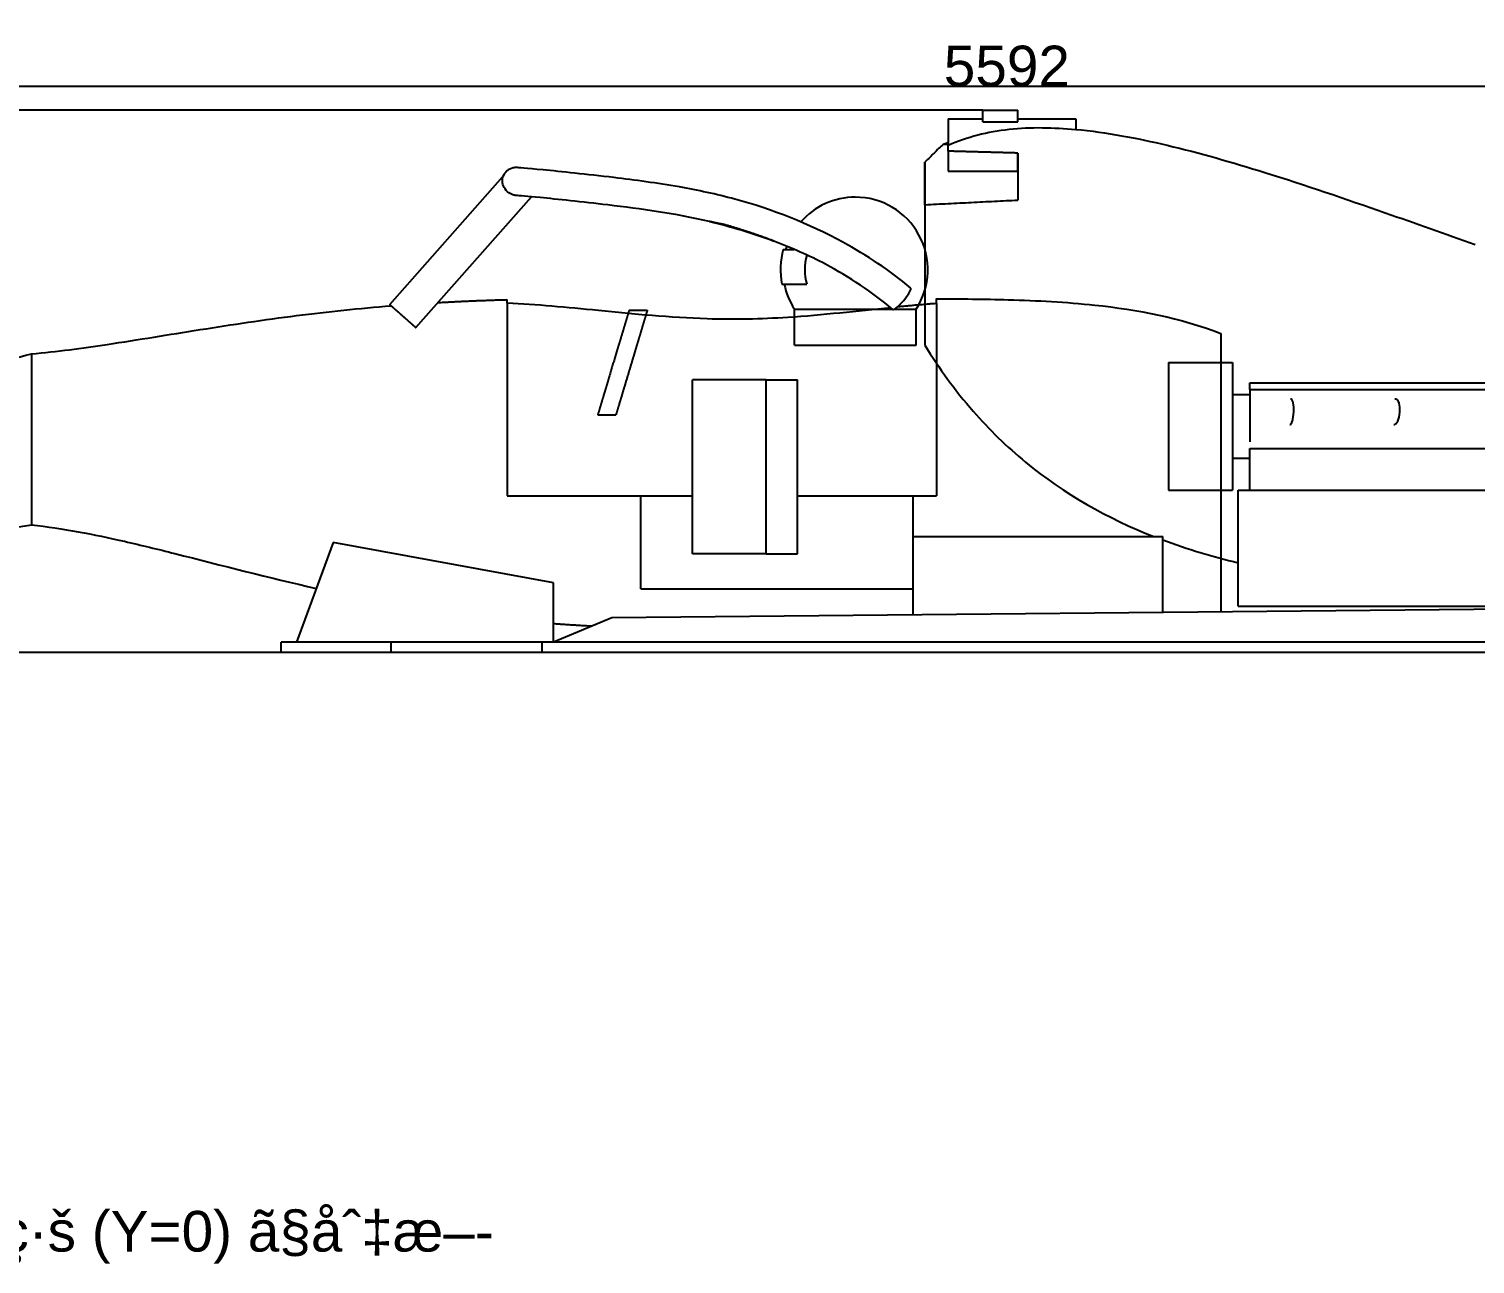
# Model space of a CAD drawing. Header units: millimetres. Extents: x 42 to 335, y 44 to 250.
# Drawn here: x 105 to 229.6, y 43.9 to 150.4 of the extents above; entities that cross this region are included whole.
import ezdxf
from ezdxf.enums import TextEntityAlignment as Align

# ---------------------------------------------------------------- set-up
doc = ezdxf.new("R2010")
doc.units = ezdxf.units.MM
doc.layers.get('0').update_dxf_attribs({"linetype": 'CONTINUOUS'})
for name, color, linetype in [('DimExtent011', 7, 'CONTINUOUS'), ('DimExtent012', 7, 'CONTINUOUS'), ('S02_CL_Section_Legend', 7, 'CONTINUOUS'), ('S02_CL_Section_SecA', 7, 'CONTINUOUS')]:
    doc.layers.add(name, color=color, linetype=linetype)
doc.styles.get("Standard").update_dxf_attribs({"font": 'arial.ttf'})
doc.dimstyles.get("Standard").update_dxf_attribs({"dimscale": 0, "dimtxt": 2.5, "dimasz": 2.5, "dimexe": 1.25, "dimexo": 0.625, "dimtad": 1, "dimtxsty": 'STANDARD', "dimcen": 2.5, "dimazin": 3, "dimtfac": 1, "dimtmove": 0, "dimatfit": 3})

# ---------------------------------------------------------------- blocks, each defined once
blk = doc.blocks.new('*DimExtent011')
at = {"color": 0}
for points in [[(45.2008, 145.85), (45.2008, 145.016), (50.2008, 145.433)], [(334.799, 145.85), (334.799, 145.016), (329.799, 145.433)]]:
    blk.add_solid(points, dxfattribs=at)
at = {"layer": 'DimExtent011'}
for p, q in [((50.2008, 98.8477), (50.2008, 145.433)), ((50.2008, 145.433), (329.799, 145.433)), ((329.799, 141.779), (329.799, 145.433))]:
    blk.add_line(p, q, dxfattribs=at)
blk.add_text('5592', height=3.5, dxfattribs=at).set_placement((189.265, 145.433), align=Align.CENTER)
blk = doc.blocks.new('*DimExtent012')
at = {"color": 0}
for points in [[(45.8651, 148.375), (46.6985, 148.375), (46.2818, 143.375)], [(45.8651, 91.625), (46.6985, 91.625), (46.2818, 96.625)]]:
    blk.add_solid(points, dxfattribs=at)
at = {"layer": 'DimExtent012'}
for p, q in [((187.203, 143.375), (46.2818, 143.375)), ((46.2818, 143.375), (46.2818, 96.625)), ((126.703, 96.625), (46.2818, 96.625))]:
    blk.add_line(p, q, dxfattribs=at)
blk.add_text('935', height=3.5, dxfattribs=at).set_placement((46.2818, 123.956), align=Align.CENTER)

msp = doc.modelspace()

# ---------------------------------------------------------------- linework, layer by layer
at = {"layer": 'S02_CL_Section_SecA'}
for p, q in [((187.203, 142.375), (187.203, 143.375)), ((187.203, 143.375), (190.203, 143.375)), ((190.203, 142.375), (190.203, 143.375)), ((187.203, 142.375), (190.203, 142.375)), ((136.079, 126.618), (145.834, 137.658)), ((136.079, 126.618), (145.834, 137.658)), ((138.327, 124.632), (148.289, 135.905)), ((138.327, 124.632), (148.289, 135.905)), ((170.953, 123.125), (170.953, 126.234)), ((170.953, 123.125), (170.953, 126.234)), ((181.453, 123.125), (181.453, 126.234)), ((181.453, 123.125), (181.453, 126.234)), ((203.203, 121.625), (208.703, 121.625)), ((168.514, 120.125), (162.174, 120.125)), ((162.174, 105.125), (162.174, 120.125)), ((168.514, 105.125), (168.514, 120.125)), ((168.514, 120.125), (171.232, 120.125)), ((171.232, 105.125), (171.232, 120.125)), ((210.203, 119.3), (210.203, 119.878)), ((210.203, 119.878), (236.203, 119.878)), ((208.703, 118.875), (210.203, 118.875)), ((210.203, 119.3), (236.203, 119.3)), ((210.203, 110.625), (210.203, 114.221)), ((210.203, 114.221), (236.203, 114.221)), ((208.703, 113.375), (210.203, 113.375)), ((157.703, 102.125), (157.703, 110.125)), ((157.703, 110.125), (162.174, 110.125)), ((171.232, 110.125), (181.203, 110.125)), ((181.203, 106.625), (181.203, 110.125)), ((203.203, 110.625), (208.703, 110.625)), ((209.203, 100.625), (209.203, 110.625)), ((209.203, 110.625), (237.203, 110.625)), ((131.203, 106.125), (128.035, 97.525)), ((150.203, 102.625), (131.203, 106.125)), ((181.203, 99.877), (181.203, 106.625)), ((181.203, 106.625), (202.703, 106.625)), ((202.703, 100.086), (202.703, 106.625)), ((168.514, 105.125), (162.174, 105.125)), ((168.514, 105.125), (171.232, 105.125)), ((150.203, 97.525), (150.203, 102.625)), ((157.703, 102.125), (181.203, 102.125)), ((258.203, 100.625), (155.203, 99.625)), ((209.203, 100.625), (237.203, 100.625)), ((155.203, 99.625), (150.203, 97.525)), ((126.703, 96.625), (126.703, 97.525)), ((136.203, 97.525), (126.703, 97.525)), ((149.203, 97.525), (136.203, 97.525)), ((136.203, 96.625), (136.203, 97.525)), ((259.203, 97.525), (149.203, 97.525)), ((149.203, 96.625), (149.203, 97.525)), ((136.203, 96.625), (126.703, 96.625)), ((149.203, 96.625), (136.203, 96.625)), ((259.203, 96.625), (149.203, 96.625))]:
    msp.add_line(p, q, dxfattribs=at)
for centre, radius, start, end in [((176.203, 129.625), 6.25, 90, 138.82172), ((176.203, 129.625), 6.25, 90, 138.82172), ((176.203, 129.625), 6.25, -32.85988, 90), ((176.203, 129.625), 6.25, -32.85988, 90), ((176.203, 129.625), 6.45, 164.2573, -168.82546), ((176.203, 129.625), 6.45, 164.2573, -168.82546), ((176.203, 129.625), 6.25, 161.13999, 163.7398), ((176.203, 129.625), 6.25, 161.13999, 163.7398), ((176.203, 129.625), 4.363, 163.34441, -163.35337), ((176.203, 129.625), 6.25, -168.46304, -147.14012), ((176.203, 129.625), 6.25, -168.46304, -147.14012), ((213.703, 117.375), 1.1, 87.13759, 90), ((222.703, 117.375), 1.1, 85.53284, 90)]:
    msp.add_arc(centre, radius, start, end, dxfattribs=at)
for centre, major_axis, ratio in [((213.703, 117.375), (-0.055, -1.099), 0.2693179), ((222.703, 117.375), (-0.086, -1.097), 0.3997961)]:
    msp.add_ellipse(centre, major_axis=major_axis, ratio=ratio, start_param=0, end_param=-3.1415927, dxfattribs=at)
for points, degree, knots in [([(184.203, 142.625), (184.203, 142.626), (184.203, 142.608), (184.203, 142.533), (184.203, 142.452), (184.203, 142.302), (184.203, 142.061), (184.203, 141.657), (184.203, 140.975), (184.203, 140.339)], 3, [81.328556, 81.328556, 81.328556, 81.328556, 102.1139274, 102.1139274, 102.1139274, 124.9010286, 124.9010286, 124.9010286, 163.3831667, 163.3831667, 163.3831667, 163.3831667]), ([(184.203, 142.625), (184.203, 142.626), (184.203, 142.608), (184.203, 142.533), (184.203, 142.452), (184.203, 142.302), (184.203, 142.061), (184.203, 141.657), (184.203, 140.975), (184.203, 140.339)], 3, [81.328556, 81.328556, 81.328556, 81.328556, 102.1139274, 102.1139274, 102.1139274, 124.9010286, 124.9010286, 124.9010286, 163.3831667, 163.3831667, 163.3831667, 163.3831667]), ([(195.203, 142.625), (195.203, 142.629), (195.203, 142.584), (195.203, 142.419), (195.203, 142.261), (195.203, 141.994), (195.203, 141.682)], 3, [69.0391994, 69.0391994, 69.0391994, 69.0391994, 90.3522444, 90.3522444, 90.3522444, 111.2435209, 111.2435209, 111.2435209, 111.2435209]), ([(195.203, 142.625), (195.203, 142.629), (195.203, 142.584), (195.203, 142.419), (195.203, 142.261), (195.203, 141.994), (195.203, 141.682)], 3, [69.0391994, 69.0391994, 69.0391994, 69.0391994, 90.3522444, 90.3522444, 90.3522444, 111.2435209, 111.2435209, 111.2435209, 111.2435209]), ([(195.203, 141.682), (193.299, 141.859), (191.343, 141.907), (189.464, 141.703), (188.537, 141.603), (187.634, 141.44), (186.756, 141.213), (185.873, 140.982), (185.022, 140.691), (184.203, 140.339)], 3, [0, 0, 0, 0, 0.5025987, 0.5025987, 0.5025987, 0.7506484, 0.7506484, 0.7506484, 1, 1, 1, 1]), ([(195.203, 141.719), (197.855, 141.463), (200.478, 140.964), (203.07, 140.354), (205.907, 139.683), (208.71, 138.875), (211.492, 138.007), (214.979, 136.918), (218.435, 135.735), (221.884, 134.532), (224.465, 133.628), (227.044, 132.72), (229.622, 131.807)], 3, [0.11941222, 0.11941222, 0.11941222, 0.11941222, 0.19070382, 0.19070382, 0.19070382, 0.2687283, 0.2687283, 0.2687283, 0.36649396, 0.36649396, 0.36649396, 0.43969358, 0.43969358, 0.43969358, 0.43969358]), ([(195.203, 141.719), (197.855, 141.463), (200.478, 140.964), (203.07, 140.354), (205.907, 139.683), (208.71, 138.875), (211.492, 138.007), (214.979, 136.918), (218.435, 135.735), (221.884, 134.532), (224.465, 133.628), (227.044, 132.72), (229.622, 131.807)], 3, [0.11941222, 0.11941222, 0.11941222, 0.11941222, 0.19070382, 0.19070382, 0.19070382, 0.2687283, 0.2687283, 0.2687283, 0.36649396, 0.36649396, 0.36649396, 0.43969358, 0.43969358, 0.43969358, 0.43969358]), ([(183.841, 140.443), (183.842, 140.444), (183.827, 140.435), (183.799, 140.416), (183.747, 140.382), (183.647, 140.31), (183.514, 140.187), (183.385, 140.069), (183.223, 139.903), (183.008, 139.681), (182.797, 139.465), (182.53, 139.195), (182.203, 138.899)], 3, [0.49987069, 0.49987069, 0.49987069, 0.49987069, 0.58205797, 0.58205797, 0.58205797, 0.72626289, 0.72626289, 0.72626289, 0.86438715, 0.86438715, 0.86438715, 1, 1, 1, 1]), ([(183.841, 140.443), (183.842, 140.444), (183.827, 140.435), (183.799, 140.416), (183.747, 140.382), (183.647, 140.31), (183.514, 140.187), (183.385, 140.069), (183.223, 139.903), (183.008, 139.681), (182.797, 139.465), (182.53, 139.195), (182.203, 138.899)], 3, [0.49987069, 0.49987069, 0.49987069, 0.49987069, 0.58205797, 0.58205797, 0.58205797, 0.72626289, 0.72626289, 0.72626289, 0.86438715, 0.86438715, 0.86438715, 1, 1, 1, 1]), ([(184.203, 139.838), (184.203, 139.507), (184.203, 139.187), (184.203, 138.93), (184.203, 138.751), (184.203, 138.604), (184.203, 138.489), (184.203, 138.188), (184.203, 138.12), (184.203, 138.125)], 3, [173.4249574, 173.4249574, 173.4249574, 173.4249574, 193.5509117, 193.5509117, 193.5509117, 207.5275466, 207.5275466, 207.5275466, 243.985668, 243.985668, 243.985668, 243.985668]), ([(184.203, 139.838), (184.203, 139.507), (184.203, 139.187), (184.203, 138.93), (184.203, 138.751), (184.203, 138.604), (184.203, 138.489), (184.203, 138.188), (184.203, 138.12), (184.203, 138.125)], 3, [173.4249574, 173.4249574, 173.4249574, 173.4249574, 193.5509117, 193.5509117, 193.5509117, 207.5275466, 207.5275466, 207.5275466, 243.985668, 243.985668, 243.985668, 243.985668]), ([(190.203, 139.674), (190.203, 139.507), (190.203, 139.274), (190.203, 138.973), (190.203, 138.772), (190.203, 138.538), (190.203, 138.292), (190.203, 137.774), (190.203, 137.202), (190.203, 136.777), (190.203, 136.308), (190.203, 136.019), (190.203, 135.849), (190.203, 135.679), (190.203, 135.623), (190.203, 135.625)], 3, [139.6849714, 139.6849714, 139.6849714, 139.6849714, 162.2660122, 162.2660122, 162.2660122, 177.3141947, 177.3141947, 177.3141947, 209.1014275, 209.1014275, 209.1014275, 243.9704174, 243.9704174, 243.9704174, 278.5255798, 278.5255798, 278.5255798, 278.5255798]), ([(190.203, 138.125), (190.203, 138.125), (190.203, 138.136), (190.203, 138.182), (190.203, 138.228), (190.203, 138.311), (190.203, 138.433), (190.203, 138.693), (190.203, 139.159), (190.203, 139.674)], 3, [0.49995788, 0.49995788, 0.49995788, 0.49995788, 0.6026838, 0.6026838, 0.6026838, 0.70749706, 0.70749706, 0.70749706, 0.93368996, 0.93368996, 0.93368996, 0.93368996]), ([(190.203, 139.674), (190.203, 139.507), (190.203, 139.274), (190.203, 138.973), (190.203, 138.772), (190.203, 138.538), (190.203, 138.292), (190.203, 137.774), (190.203, 137.202), (190.203, 136.777), (190.203, 136.308), (190.203, 136.019), (190.203, 135.849), (190.203, 135.679), (190.203, 135.623), (190.203, 135.625)], 3, [139.6849714, 139.6849714, 139.6849714, 139.6849714, 162.2660122, 162.2660122, 162.2660122, 177.3141947, 177.3141947, 177.3141947, 209.1014275, 209.1014275, 209.1014275, 243.9704174, 243.9704174, 243.9704174, 278.5255798, 278.5255798, 278.5255798, 278.5255798]), ([(190.203, 138.125), (190.203, 138.125), (190.203, 138.136), (190.203, 138.182), (190.203, 138.228), (190.203, 138.311), (190.203, 138.433), (190.203, 138.693), (190.203, 139.159), (190.203, 139.674)], 3, [0.49995788, 0.49995788, 0.49995788, 0.49995788, 0.6026838, 0.6026838, 0.6026838, 0.70749706, 0.70749706, 0.70749706, 0.93368996, 0.93368996, 0.93368996, 0.93368996]), ([(147.045, 138.421), (146.931, 138.43), (146.818, 138.423), (146.706, 138.399), (146.315, 138.32), (145.975, 138.031), (145.834, 137.658)], 3, [0.3307366, 0.3307366, 0.3307366, 0.3307366, 0.37599437, 0.37599437, 0.37599437, 0.53421568, 0.53421568, 0.53421568, 0.53421568]), ([(147.045, 138.421), (146.931, 138.43), (146.818, 138.423), (146.706, 138.399), (146.315, 138.32), (145.975, 138.031), (145.834, 137.658)], 3, [0.3307366, 0.3307366, 0.3307366, 0.3307366, 0.37599437, 0.37599437, 0.37599437, 0.53421568, 0.53421568, 0.53421568, 0.53421568]), ([(180.975, 128.044), (179.167, 129.561), (177.199, 130.864), (175.135, 131.987), (172.196, 133.584), (169.052, 134.826), (165.818, 135.703), (164.228, 136.134), (162.624, 136.473), (161.036, 136.752), (159.111, 137.091), (157.211, 137.342), (155.391, 137.561), (153.051, 137.843), (150.827, 138.075), (149.288, 138.222), (147.882, 138.357), (147.052, 138.421), (147.045, 138.421)], 3, [0, 0, 0, 0, 0.1389789, 0.1389789, 0.1389789, 0.2779578, 0.2779578, 0.2779578, 0.4169367, 0.4169367, 0.4169367, 0.5854196, 0.5854196, 0.5854196, 0.802017, 0.802017, 0.802017, 1, 1, 1, 1]), ([(180.975, 128.044), (179.167, 129.561), (177.199, 130.864), (175.135, 131.987), (172.196, 133.584), (169.052, 134.826), (165.818, 135.703), (164.228, 136.134), (162.624, 136.473), (161.036, 136.752), (159.111, 137.091), (157.211, 137.342), (155.391, 137.561), (153.051, 137.843), (150.827, 138.075), (149.288, 138.222), (147.882, 138.357), (147.052, 138.421), (147.045, 138.421)], 3, [0, 0, 0, 0, 0.1389789, 0.1389789, 0.1389789, 0.2779578, 0.2779578, 0.2779578, 0.4169367, 0.4169367, 0.4169367, 0.5854196, 0.5854196, 0.5854196, 0.802017, 0.802017, 0.802017, 1, 1, 1, 1]), ([(182.203, 138.899), (182.203, 138.499), (182.203, 137.894), (182.203, 137.172), (182.203, 136.431), (182.203, 135.583), (182.203, 134.718), (182.203, 133.62), (182.203, 132.494), (182.203, 131.375), (182.203, 130.713), (182.203, 130.053), (182.203, 129.395), (182.203, 128.503), (182.203, 127.612), (182.203, 126.774), (182.203, 125.97), (182.203, 125.218), (182.203, 124.627), (182.203, 124.006), (182.203, 123.587), (182.203, 123.37), (182.203, 123.154), (182.203, 123.124), (182.203, 123.125)], 3, [0.32892676, 0.32892676, 0.32892676, 0.32892676, 0.38035314, 0.38035314, 0.38035314, 0.43318644, 0.43318644, 0.43318644, 0.5, 0.5, 0.5, 0.53941615, 0.53941615, 0.53941615, 0.592908, 0.592908, 0.592908, 0.64437285, 0.64437285, 0.64437285, 0.69813913, 0.69813913, 0.69813913, 0.75, 0.75, 0.75, 0.75]), ([(182.203, 135.225), (182.203, 135.222), (182.203, 135.394), (182.203, 136.027), (182.203, 136.166), (182.203, 136.33), (182.203, 136.517), (182.203, 136.767), (182.203, 137.062), (182.203, 137.376), (182.203, 137.885), (182.203, 138.437), (182.203, 138.899)], 3, [0.35599989, 0.35599989, 0.35599989, 0.35599989, 0.56950785, 0.56950785, 0.56950785, 0.6164866, 0.6164866, 0.6164866, 0.67913556, 0.67913556, 0.67913556, 0.7811394, 0.7811394, 0.7811394, 0.7811394]), ([(182.203, 138.899), (182.203, 138.499), (182.203, 137.894), (182.203, 137.172), (182.203, 136.431), (182.203, 135.583), (182.203, 134.718), (182.203, 133.62), (182.203, 132.494), (182.203, 131.375), (182.203, 130.713), (182.203, 130.053), (182.203, 129.395), (182.203, 128.503), (182.203, 127.612), (182.203, 126.774), (182.203, 125.97), (182.203, 125.218), (182.203, 124.627), (182.203, 124.006), (182.203, 123.587), (182.203, 123.37), (182.203, 123.154), (182.203, 123.124), (182.203, 123.125)], 3, [0.32892676, 0.32892676, 0.32892676, 0.32892676, 0.38035314, 0.38035314, 0.38035314, 0.43318644, 0.43318644, 0.43318644, 0.5, 0.5, 0.5, 0.53941615, 0.53941615, 0.53941615, 0.592908, 0.592908, 0.592908, 0.64437285, 0.64437285, 0.64437285, 0.69813913, 0.69813913, 0.69813913, 0.75, 0.75, 0.75, 0.75]), ([(182.203, 135.225), (182.203, 135.222), (182.203, 135.394), (182.203, 136.027), (182.203, 136.166), (182.203, 136.33), (182.203, 136.517), (182.203, 136.767), (182.203, 137.062), (182.203, 137.376), (182.203, 137.885), (182.203, 138.437), (182.203, 138.899)], 3, [0.35599989, 0.35599989, 0.35599989, 0.35599989, 0.56950785, 0.56950785, 0.56950785, 0.6164866, 0.6164866, 0.6164866, 0.67913556, 0.67913556, 0.67913556, 0.7811394, 0.7811394, 0.7811394, 0.7811394]), ([(146.961, 136.021), (146.874, 136.027), (146.784, 136.045), (146.692, 136.075), (146.525, 136.128), (146.357, 136.228), (146.227, 136.347), (146.061, 136.498), (145.955, 136.665), (145.888, 136.816), (145.802, 137.014), (145.778, 137.193), (145.781, 137.342), (145.783, 137.452), (145.803, 137.55), (145.82, 137.611), (145.829, 137.641), (145.833, 137.657), (145.834, 137.658)], 3, [0.16199804, 0.16199804, 0.16199804, 0.16199804, 0.19171052, 0.19171052, 0.19171052, 0.24582639, 0.24582639, 0.24582639, 0.31380131, 0.31380131, 0.31380131, 0.40234703, 0.40234703, 0.40234703, 0.46810473, 0.46810473, 0.46810473, 0.50002061, 0.50002061, 0.50002061, 0.50002061]), ([(146.961, 136.021), (146.874, 136.027), (146.784, 136.045), (146.692, 136.075), (146.525, 136.128), (146.357, 136.228), (146.227, 136.347), (146.061, 136.498), (145.955, 136.665), (145.888, 136.816), (145.802, 137.014), (145.778, 137.193), (145.781, 137.342), (145.783, 137.452), (145.803, 137.55), (145.82, 137.611), (145.829, 137.641), (145.833, 137.657), (145.834, 137.658)], 3, [0.16199804, 0.16199804, 0.16199804, 0.16199804, 0.19171052, 0.19171052, 0.19171052, 0.24582639, 0.24582639, 0.24582639, 0.31380131, 0.31380131, 0.31380131, 0.40234703, 0.40234703, 0.40234703, 0.46810473, 0.46810473, 0.46810473, 0.50002061, 0.50002061, 0.50002061, 0.50002061]), ([(163.632, 133.778), (160.711, 134.459), (157.717, 134.866), (154.872, 135.206), (152.629, 135.474), (150.504, 135.695), (149.034, 135.836), (147.947, 135.94), (147.216, 136), (146.961, 136.021)], 3, [0, 0, 0, 0, 0.5560134, 0.5560134, 0.5560134, 0.8112177, 0.8112177, 0.8112177, 1, 1, 1, 1]), ([(163.632, 133.778), (160.711, 134.459), (157.717, 134.866), (154.872, 135.206), (152.629, 135.474), (150.504, 135.695), (149.034, 135.836), (147.947, 135.94), (147.216, 136), (146.961, 136.021)], 3, [0, 0, 0, 0, 0.5560134, 0.5560134, 0.5560134, 0.8112177, 0.8112177, 0.8112177, 1, 1, 1, 1]), ([(169.19, 132.084), (167.075, 132.889), (164.881, 133.514), (164.251, 133.635), (163.632, 133.778)], 2, [245.9180254, 245.9180254, 245.9180254, 338.4794157, 338.4794157, 365.2169347, 365.2169347, 365.2169347]), ([(179.432, 126.206), (177.652, 127.699), (175.699, 128.983), (173.644, 130.092), (172.208, 130.836), (170.724, 131.5), (169.19, 132.084)], 3, [0, 0, 0, 0, 145.220522, 145.220522, 145.220522, 245.9180254, 245.9180254, 245.9180254, 245.9180254]), ([(169.995, 131.375), (170, 131.375), (170.015, 131.375), (170.039, 131.375), (170.073, 131.375), (170.116, 131.375), (170.169, 131.375), (170.232, 131.375), (170.304, 131.375), (170.385, 131.375), (170.475, 131.375), (170.574, 131.375), (170.682, 131.375), (170.798, 131.375), (170.924, 131.375)], 1, [3.14159265, 3.14159265, 3.18115666, 3.22072066, 3.26028466, 3.29984866, 3.33941266, 3.37897666, 3.41854066, 3.45810467, 3.49766867, 3.53723267, 3.57679667, 3.61636067, 3.65592467, 3.69548867, 3.69548867]), ([(169.995, 131.375), (170, 131.375), (170.015, 131.375), (170.039, 131.375), (170.073, 131.375), (170.116, 131.375), (170.169, 131.375), (170.232, 131.375), (170.304, 131.375), (170.385, 131.375), (170.475, 131.375), (170.574, 131.375), (170.682, 131.375), (170.798, 131.375), (170.924, 131.375)], 1, [3.14159265, 3.14159265, 3.18115666, 3.22072066, 3.26028466, 3.29984866, 3.33941266, 3.37897666, 3.41854066, 3.45810467, 3.49766867, 3.53723267, 3.57679667, 3.61636067, 3.65592467, 3.69548867, 3.69548867]), ([(179.432, 126.206), (179.475, 126.167), (179.602, 126.227), (179.777, 126.372), (179.951, 126.515), (180.172, 126.739), (180.374, 126.981), (180.577, 127.222), (180.759, 127.477), (180.87, 127.673), (180.982, 127.871), (181.02, 128.008), (180.975, 128.044)], 3, [0, 0, 0, 0, 0.7853982, 0.7853982, 0.7853982, 1.5707963, 1.5707963, 1.5707963, 2.3561945, 2.3561945, 2.3561945, 3.1415927, 3.1415927, 3.1415927, 3.1415927]), ([(105.203, 122.375), (107.389, 122.567), (109.563, 122.86), (111.732, 123.185), (114.399, 123.585), (117.059, 124.034), (119.722, 124.457), (122.492, 124.9), (125.268, 125.317), (128.051, 125.669), (130.759, 126.015), (133.474, 126.297), (136.195, 126.516)], 3, [0, 0, 0, 0, 0.06380759, 0.06380759, 0.06380759, 0.14225768, 0.14225768, 0.14225768, 0.22388206, 0.22388206, 0.22388206, 0.30328936, 0.30328936, 0.30328936, 0.30328936]), ([(105.203, 122.375), (107.389, 122.567), (109.563, 122.86), (111.732, 123.185), (114.399, 123.585), (117.059, 124.034), (119.722, 124.457), (122.492, 124.9), (125.268, 125.317), (128.051, 125.669), (130.759, 126.015), (133.474, 126.297), (136.195, 126.516)], 3, [0, 0, 0, 0, 0.06380759, 0.06380759, 0.06380759, 0.14225768, 0.14225768, 0.14225768, 0.22388206, 0.22388206, 0.22388206, 0.30328936, 0.30328936, 0.30328936, 0.30328936]), ([(146.203, 126.733), (146.203, 126.866), (146.203, 126.937), (146.203, 126.981), (146.203, 127.054), (146.203, 127.043), (146.203, 127.043)], 3, [0.18492176, 0.18492176, 0.18492176, 0.18492176, 0.26811513, 0.26811513, 0.26811513, 0.40718796, 0.40718796, 0.40718796, 0.40718796]), ([(146.203, 126.733), (146.203, 126.866), (146.203, 126.937), (146.203, 126.981), (146.203, 127.054), (146.203, 127.043), (146.203, 127.043)], 3, [0.18492176, 0.18492176, 0.18492176, 0.18492176, 0.26811513, 0.26811513, 0.26811513, 0.40718796, 0.40718796, 0.40718796, 0.40718796]), ([(179.26, 126.349), (176.387, 126.055), (173.408, 125.701), (170.377, 125.507), (168.075, 125.358), (165.745, 125.312), (163.432, 125.387), (160.244, 125.486), (157.097, 125.803), (154.064, 126.103), (151.341, 126.375), (148.705, 126.62), (146.203, 126.733)], 3, [0.11061688, 0.11061688, 0.11061688, 0.11061688, 0.34800553, 0.34800553, 0.34800553, 0.52841661, 0.52841661, 0.52841661, 0.77690559, 0.77690559, 0.77690559, 1, 1, 1, 1]), ([(146.203, 126.733), (146.203, 125.336), (146.203, 123.94), (146.203, 122.544), (146.203, 120.57), (146.203, 118.592), (146.203, 116.652), (146.203, 115.856), (146.203, 115.066), (146.203, 114.302), (146.203, 113.421), (146.203, 112.562), (146.203, 111.838), (146.203, 111.497), (146.203, 111.191), (146.203, 110.942), (146.203, 110.665), (146.203, 110.463), (146.203, 110.339), (146.203, 110.125), (146.203, 110.125), (146.203, 110.125)], 3, [0.51033621, 0.51033621, 0.51033621, 0.51033621, 0.55885807, 0.55885807, 0.55885807, 0.62754609, 0.62754609, 0.62754609, 0.6557838, 0.6557838, 0.6557838, 0.6884788, 0.6884788, 0.6884788, 0.70393237, 0.70393237, 0.70393237, 0.72114905, 0.72114905, 0.72114905, 0.75, 0.75, 0.75, 0.75]), ([(146.203, 126.733), (146.203, 125.336), (146.203, 123.94), (146.203, 122.544), (146.203, 120.57), (146.203, 118.592), (146.203, 116.652), (146.203, 115.856), (146.203, 115.066), (146.203, 114.302), (146.203, 113.421), (146.203, 112.562), (146.203, 111.838), (146.203, 111.497), (146.203, 111.191), (146.203, 110.942), (146.203, 110.665), (146.203, 110.463), (146.203, 110.339), (146.203, 110.125), (146.203, 110.125), (146.203, 110.125)], 3, [0.51033621, 0.51033621, 0.51033621, 0.51033621, 0.55885807, 0.55885807, 0.55885807, 0.62754609, 0.62754609, 0.62754609, 0.6557838, 0.6557838, 0.6557838, 0.6884788, 0.6884788, 0.6884788, 0.70393237, 0.70393237, 0.70393237, 0.72114905, 0.72114905, 0.72114905, 0.75, 0.75, 0.75, 0.75]), ([(156.703, 126.125), (156.564, 125.66), (156.406, 125.134), (156.232, 124.553), (156.044, 123.926), (155.844, 123.261), (155.636, 122.567), (155.422, 121.854), (154.988, 120.407), (154.774, 119.694), (154.566, 119), (154.366, 118.334), (154.178, 117.706), (154.003, 117.125)], 1, [0.6383157, 0.6383157, 0.7547593, 0.871203, 0.9876467, 1.1040903, 1.220534, 1.3369777, 1.4534214, 1.6863087, 1.8027524, 1.919196, 2.0356397, 2.1520834, 2.2685271, 2.2685271]), ([(183.203, 126.711), (183.203, 126.941), (183.203, 127.03), (183.203, 127.079), (183.203, 127.137), (183.203, 127.122), (183.203, 127.122)], 3, [0.27039373, 0.27039373, 0.27039373, 0.27039373, 0.38505458, 0.38505458, 0.38505458, 0.52345537, 0.52345537, 0.52345537, 0.52345537]), ([(183.203, 126.711), (183.203, 126.941), (183.203, 127.03), (183.203, 127.079), (183.203, 127.137), (183.203, 127.122), (183.203, 127.122)], 3, [0.27039373, 0.27039373, 0.27039373, 0.27039373, 0.38505458, 0.38505458, 0.38505458, 0.52345537, 0.52345537, 0.52345537, 0.52345537]), ([(183.203, 127.122), (185.265, 127.114), (187.327, 127.094), (189.388, 127.035), (191.879, 126.963), (194.371, 126.836), (196.85, 126.574), (200.544, 126.184), (204.236, 125.49), (207.703, 124.125)], 3, [0.75928282, 0.75928282, 0.75928282, 0.75928282, 0.81926422, 0.81926422, 0.81926422, 0.89177509, 0.89177509, 0.89177509, 1, 1, 1, 1]), ([(183.203, 127.122), (185.265, 127.114), (187.327, 127.094), (189.388, 127.035), (191.879, 126.963), (194.371, 126.836), (196.85, 126.574), (200.544, 126.184), (204.236, 125.49), (207.703, 124.125)], 3, [0.75928282, 0.75928282, 0.75928282, 0.75928282, 0.81926422, 0.81926422, 0.81926422, 0.89177509, 0.89177509, 0.89177509, 1, 1, 1, 1]), ([(183.203, 126.711), (183.203, 125.236), (183.203, 123.762), (183.203, 122.287), (183.203, 120.215), (183.203, 118.134), (183.203, 116.127), (183.203, 115.305), (183.203, 114.496), (183.203, 113.735), (183.203, 112.857), (183.203, 112.037), (183.203, 111.421), (183.203, 111.129), (183.203, 110.889), (183.203, 110.701), (183.203, 110.496), (183.203, 110.352), (183.203, 110.269), (183.203, 110.125), (183.203, 110.125), (183.203, 110.125)], 3, [0.51007653, 0.51007653, 0.51007653, 0.51007653, 0.55885807, 0.55885807, 0.55885807, 0.62754609, 0.62754609, 0.62754609, 0.6557838, 0.6557838, 0.6557838, 0.6884788, 0.6884788, 0.6884788, 0.70393237, 0.70393237, 0.70393237, 0.72114905, 0.72114905, 0.72114905, 0.75, 0.75, 0.75, 0.75]), ([(183.203, 126.711), (183.203, 125.236), (183.203, 123.762), (183.203, 122.287), (183.203, 120.215), (183.203, 118.134), (183.203, 116.127), (183.203, 115.305), (183.203, 114.496), (183.203, 113.735), (183.203, 112.857), (183.203, 112.037), (183.203, 111.421), (183.203, 111.129), (183.203, 110.889), (183.203, 110.701), (183.203, 110.496), (183.203, 110.352), (183.203, 110.269), (183.203, 110.125), (183.203, 110.125), (183.203, 110.125)], 3, [0.51007653, 0.51007653, 0.51007653, 0.51007653, 0.55885807, 0.55885807, 0.55885807, 0.62754609, 0.62754609, 0.62754609, 0.6557838, 0.6557838, 0.6557838, 0.6884788, 0.6884788, 0.6884788, 0.70393237, 0.70393237, 0.70393237, 0.72114905, 0.72114905, 0.72114905, 0.75, 0.75, 0.75, 0.75]), ([(207.703, 124.125), (207.703, 124.125), (207.703, 124.126), (207.703, 123.995), (207.703, 123.856), (207.703, 123.571), (207.703, 122.943), (207.703, 122.631), (207.703, 122.226), (207.703, 121.728), (207.703, 121.342), (207.703, 120.904), (207.703, 120.415), (207.703, 119.64), (207.703, 118.754), (207.703, 117.833), (207.703, 117.05), (207.703, 116.242), (207.703, 115.432), (207.703, 112.371), (207.703, 109.278), (207.703, 106.22), (207.703, 105.474), (207.703, 104.729), (207.703, 104.023), (207.703, 103.283), (207.703, 102.601), (207.703, 102.058), (207.703, 100.977), (207.703, 100.453), (207.703, 100.135)], 3, [0.24562106, 0.24562106, 0.24562106, 0.24562106, 0.29474878, 0.29474878, 0.29474878, 0.3466604, 0.3466604, 0.3466604, 0.37264512, 0.37264512, 0.37264512, 0.39268765, 0.39268765, 0.39268765, 0.42461515, 0.42461515, 0.42461515, 0.45174104, 0.45174104, 0.45174104, 0.55403183, 0.55403183, 0.55403183, 0.57897645, 0.57897645, 0.57897645, 0.60510103, 0.60510103, 0.60510103, 0.65681997, 0.65681997, 0.65681997, 0.65681997]), ([(207.703, 124.125), (207.703, 124.125), (207.703, 124.126), (207.703, 123.995), (207.703, 123.856), (207.703, 123.571), (207.703, 122.943), (207.703, 122.631), (207.703, 122.226), (207.703, 121.728), (207.703, 121.342), (207.703, 120.904), (207.703, 120.415), (207.703, 119.64), (207.703, 118.754), (207.703, 117.833), (207.703, 117.05), (207.703, 116.242), (207.703, 115.432), (207.703, 112.371), (207.703, 109.278), (207.703, 106.22), (207.703, 105.474), (207.703, 104.729), (207.703, 104.023), (207.703, 103.283), (207.703, 102.601), (207.703, 102.058), (207.703, 100.977), (207.703, 100.453), (207.703, 100.135)], 3, [0.24562106, 0.24562106, 0.24562106, 0.24562106, 0.29474878, 0.29474878, 0.29474878, 0.3466604, 0.3466604, 0.3466604, 0.37264512, 0.37264512, 0.37264512, 0.39268765, 0.39268765, 0.39268765, 0.42461515, 0.42461515, 0.42461515, 0.45174104, 0.45174104, 0.45174104, 0.55403183, 0.55403183, 0.55403183, 0.57897645, 0.57897645, 0.57897645, 0.60510103, 0.60510103, 0.60510103, 0.65681997, 0.65681997, 0.65681997, 0.65681997]), ([(74.346, 111.844), (76.906, 112.622), (79.444, 113.47), (81.966, 114.363), (84.601, 115.295), (87.219, 116.276), (89.836, 117.258), (92.359, 118.204), (94.884, 119.152), (97.431, 120.031), (99.99, 120.914), (102.574, 121.729), (105.203, 122.375)], 3, [0.40520109, 0.40520109, 0.40520109, 0.40520109, 0.55156243, 0.55156243, 0.55156243, 0.70446833, 0.70446833, 0.70446833, 0.85192625, 0.85192625, 0.85192625, 1, 1, 1, 1]), ([(105.203, 122.375), (105.203, 122.375), (105.203, 122.376), (105.203, 122.253), (105.203, 122.134), (105.203, 121.908), (105.203, 121.403), (105.203, 121.107), (105.203, 120.697), (105.203, 120.175), (105.203, 119.661), (105.203, 119.035), (105.203, 118.371), (105.203, 117.85), (105.203, 117.306), (105.203, 116.764), (105.203, 116.178), (105.203, 115.59), (105.203, 115), (105.203, 114.41), (105.203, 113.822), (105.203, 113.236), (105.203, 112.694), (105.203, 112.15), (105.203, 111.629), (105.203, 110.965), (105.203, 110.339), (105.203, 109.825), (105.203, 109.303), (105.203, 108.893), (105.203, 108.597), (105.203, 108.092), (105.203, 107.866), (105.203, 107.747), (105.203, 107.624), (105.203, 107.625), (105.203, 107.625)], 3, [0.25, 0.25, 0.25, 0.25, 0.31286463, 0.31286463, 0.31286463, 0.37264512, 0.37264512, 0.37264512, 0.40809026, 0.40809026, 0.40809026, 0.44300584, 0.44300584, 0.44300584, 0.47042223, 0.47042223, 0.47042223, 0.5, 0.5, 0.5, 0.52957777, 0.52957777, 0.52957777, 0.55699416, 0.55699416, 0.55699416, 0.59190974, 0.59190974, 0.59190974, 0.62735488, 0.62735488, 0.62735488, 0.68713537, 0.68713537, 0.68713537, 0.75, 0.75, 0.75, 0.75]), ([(105.203, 122.375), (105.203, 122.375), (105.203, 122.376), (105.203, 122.228), (105.203, 122.097), (105.203, 121.856), (105.203, 121.345), (105.203, 121.045), (105.203, 120.638), (105.203, 120.124), (105.203, 119.62), (105.203, 119.013), (105.203, 118.371), (105.203, 117.969), (105.203, 117.559), (105.203, 117.141), (105.203, 116.431), (105.203, 115.717), (105.203, 115), (105.203, 114.283), (105.203, 113.569), (105.203, 112.859), (105.203, 112.37), (105.203, 111.893), (105.203, 111.428), (105.203, 110.829), (105.203, 110.269), (105.203, 109.803), (105.203, 109.291), (105.203, 108.889), (105.203, 108.597), (105.203, 108.06), (105.203, 107.837), (105.203, 107.726), (105.203, 107.624), (105.203, 107.625), (105.203, 107.625)], 3, [0.25, 0.25, 0.25, 0.25, 0.31688645, 0.31688645, 0.31688645, 0.37487213, 0.37487213, 0.37487213, 0.409239, 0.409239, 0.409239, 0.44300584, 0.44300584, 0.44300584, 0.46406225, 0.46406225, 0.46406225, 0.5, 0.5, 0.5, 0.53593775, 0.53593775, 0.53593775, 0.56053592, 0.56053592, 0.56053592, 0.59241787, 0.59241787, 0.59241787, 0.62735488, 0.62735488, 0.62735488, 0.69099604, 0.69099604, 0.69099604, 0.75, 0.75, 0.75, 0.75]), ([(105.203, 122.375), (105.203, 122.375), (105.203, 122.376), (105.203, 122.228), (105.203, 122.097), (105.203, 121.856), (105.203, 121.345), (105.203, 121.045), (105.203, 120.638), (105.203, 120.124), (105.203, 119.62), (105.203, 119.013), (105.203, 118.371), (105.203, 117.969), (105.203, 117.559), (105.203, 117.141), (105.203, 116.431), (105.203, 115.717), (105.203, 115), (105.203, 114.283), (105.203, 113.569), (105.203, 112.859), (105.203, 112.37), (105.203, 111.893), (105.203, 111.428), (105.203, 110.829), (105.203, 110.269), (105.203, 109.803), (105.203, 109.291), (105.203, 108.889), (105.203, 108.597), (105.203, 108.06), (105.203, 107.837), (105.203, 107.726), (105.203, 107.624), (105.203, 107.625), (105.203, 107.625)], 3, [0.25, 0.25, 0.25, 0.25, 0.31688645, 0.31688645, 0.31688645, 0.37487213, 0.37487213, 0.37487213, 0.409239, 0.409239, 0.409239, 0.44300584, 0.44300584, 0.44300584, 0.46406225, 0.46406225, 0.46406225, 0.5, 0.5, 0.5, 0.53593775, 0.53593775, 0.53593775, 0.56053592, 0.56053592, 0.56053592, 0.59241787, 0.59241787, 0.59241787, 0.62735488, 0.62735488, 0.62735488, 0.69099604, 0.69099604, 0.69099604, 0.75, 0.75, 0.75, 0.75]), ([(182.203, 123.125), (183.425, 121.12), (184.806, 119.21), (186.349, 117.44), (187.735, 115.848), (189.252, 114.37), (190.882, 113.031), (194.185, 110.31), (197.957, 108.185), (201.937, 106.625)], 3, [0, 0, 0, 0, 0.06083579, 0.06083579, 0.06083579, 0.11550687, 0.11550687, 0.11550687, 0.22629334, 0.22629334, 0.22629334, 0.22629334]), ([(182.203, 123.125), (183.425, 121.12), (184.806, 119.21), (186.349, 117.44), (187.735, 115.848), (189.252, 114.37), (190.882, 113.031), (194.185, 110.31), (197.957, 108.185), (201.937, 106.625)], 3, [0, 0, 0, 0, 0.06083579, 0.06083579, 0.06083579, 0.11550687, 0.11550687, 0.11550687, 0.22629334, 0.22629334, 0.22629334, 0.22629334]), ([(210.203, 119.3), (210.203, 119.299), (210.203, 119.24), (210.203, 119.128), (210.203, 119.015), (210.203, 118.848), (210.203, 118.641)], 3, [5.49778714, 5.49778714, 5.49778714, 5.49778714, 5.89048623, 5.89048623, 5.89048623, 6.28318531, 6.28318531, 6.28318531, 6.28318531]), ([(210.203, 118.641), (210.203, 118.496), (210.203, 118.352), (210.203, 118.189), (210.203, 118.026), (210.203, 117.849), (210.203, 117.673), (210.203, 117.304), (210.203, 116.923), (210.203, 116.736), (210.203, 116.549), (210.203, 116.369), (210.203, 116.189), (210.203, 116.021), (210.203, 115.853), (210.203, 115.701), (210.203, 115.55), (210.203, 115.42), (210.203, 115.291), (210.203, 115.185), (210.203, 115.08), (210.203, 115.003), (210.203, 114.926), (210.203, 114.879), (210.203, 114.831), (210.203, 114.816), (210.203, 114.8)], 2, [0, 0, 0, 0.1682996, 0.1682996, 0.3365992, 0.3365992, 0.5048988, 0.5048988, 0.841498, 0.841498, 1.0097976, 1.0097976, 1.1780972, 1.1780972, 1.3463969, 1.3463969, 1.5146965, 1.5146965, 1.6829961, 1.6829961, 1.8512957, 1.8512957, 2.0195953, 2.0195953, 2.1878949, 2.1878949, 2.3561945, 2.3561945, 2.3561945]), ([(66.455, 103.06), (69.552, 103.15), (72.649, 103.279), (75.74, 103.495), (79.103, 103.727), (82.455, 104.063), (85.798, 104.501), (89.297, 104.957), (92.78, 105.526), (96.257, 106.125), (99.237, 106.637), (102.214, 107.168), (105.203, 107.625)], 3, [0.26048968, 0.26048968, 0.26048968, 0.26048968, 0.43646456, 0.43646456, 0.43646456, 0.62786265, 0.62786265, 0.62786265, 0.82826592, 0.82826592, 0.82826592, 1, 1, 1, 1]), ([(105.203, 107.625), (107.902, 107.342), (110.567, 106.814), (113.211, 106.213), (114.658, 105.88), (116.101, 105.531), (117.54, 105.166), (121.601, 104.14), (125.652, 103.068), (129.742, 102.158)], 3, [0, 0, 0, 0, 0.07866814, 0.07866814, 0.07866814, 0.12173985, 0.12173985, 0.12173985, 0.24325953, 0.24325953, 0.24325953, 0.24325953]), ([(105.203, 107.625), (107.902, 107.342), (110.567, 106.814), (113.211, 106.213), (114.658, 105.88), (116.101, 105.531), (117.54, 105.166), (121.601, 104.14), (125.652, 103.068), (129.742, 102.158)], 3, [0, 0, 0, 0, 0.07866814, 0.07866814, 0.07866814, 0.12173985, 0.12173985, 0.12173985, 0.24325953, 0.24325953, 0.24325953, 0.24325953])]:
    msp.add_open_spline(points, degree=degree, knots=knots, dxfattribs=at)
for points, degree in [([(184.203, 142.625), (187.203, 142.625)], 1), ([(184.203, 142.625), (187.203, 142.625)], 1), ([(190.203, 142.625), (195.203, 142.625)], 1), ([(190.203, 142.625), (195.203, 142.625)], 1), ([(183.841, 140.443), (184.021, 140.52), (184.203, 140.592)], 2), ([(183.841, 140.443), (184.021, 140.52), (184.203, 140.592)], 2), ([(183.841, 140.443), (184.203, 140.425)], 1), ([(183.841, 140.443), (184.203, 140.425)], 1), ([(184.203, 139.838), (184.203, 140.099), (184.203, 140.253), (184.203, 140.339)], 3), ([(184.203, 139.838), (184.203, 140.099), (184.203, 140.253), (184.203, 140.339)], 3), ([(190.203, 139.674), (187.204, 139.758), (184.203, 139.838)], 2), ([(184.203, 138.125), (190.203, 138.125)], 1), ([(184.203, 138.125), (190.203, 138.125)], 1), ([(182.203, 135.225), (190.203, 135.625)], 1), ([(182.203, 135.225), (190.203, 135.625)], 1), ([(163.632, 133.778), (165.521, 133.34), (167.38, 132.776), (169.19, 132.084)], 3), ([(163.632, 133.778), (165.521, 133.34), (167.38, 132.776), (169.19, 132.084)], 3), ([(169.876, 128.375), (169.887, 128.375), (169.922, 128.375), (169.98, 128.375), (170.061, 128.375), (170.164, 128.375), (170.29, 128.375), (170.437, 128.375), (170.606, 128.375), (170.795, 128.375), (171.004, 128.375), (171.232, 128.375), (171.479, 128.375), (171.743, 128.375), (172.023, 128.375)], 1), ([(169.876, 128.375), (169.887, 128.375), (169.922, 128.375), (169.98, 128.375), (170.061, 128.375), (170.164, 128.375), (170.29, 128.375), (170.437, 128.375), (170.606, 128.375), (170.795, 128.375), (171.004, 128.375), (171.232, 128.375), (171.479, 128.375), (171.743, 128.375), (172.023, 128.375)], 1), ([(136.079, 126.618), (136.107, 126.593), (136.191, 126.52), (136.325, 126.402), (136.503, 126.244), (136.716, 126.056), (136.953, 125.846), (137.203, 125.625), (137.453, 125.404), (137.691, 125.194), (137.904, 125.006), (138.082, 124.848), (138.216, 124.73), (138.299, 124.657), (138.327, 124.632)], 1), ([(136.079, 126.618), (136.107, 126.593), (136.191, 126.52), (136.325, 126.402), (136.503, 126.244), (136.716, 126.056), (136.953, 125.846), (137.203, 125.625), (137.453, 125.404), (137.691, 125.194), (137.904, 125.006), (138.082, 124.848), (138.216, 124.73), (138.299, 124.657), (138.327, 124.632)], 1), ([(140.236, 126.792), (143.218, 126.961), (146.203, 127.043)], 2), ([(140.236, 126.792), (143.218, 126.961), (146.203, 127.043)], 2), ([(158.269, 126.125), (158.149, 125.724), (158.007, 125.252), (157.846, 124.714), (157.668, 124.12), (157.475, 123.477), (157.27, 122.794), (157.056, 122.081), (156.837, 121.349), (156.614, 120.608), (156.392, 119.867), (156.173, 119.138), (155.961, 118.432), (155.759, 117.758), (155.569, 117.125)], 1), ([(156.703, 126.125), (157.563, 126.125), (158.269, 126.125)], 2), ([(170.953, 126.234), (171.02, 126.234), (171.216, 126.234), (171.539, 126.234), (171.979, 126.234), (172.526, 126.234), (173.165, 126.234), (173.881, 126.234), (174.655, 126.234), (175.469, 126.234), (176.301, 126.234), (177.13, 126.234), (177.936, 126.234), (178.699, 126.234), (179.398, 126.234)], 1), ([(170.953, 126.234), (171.02, 126.234), (171.216, 126.234), (171.539, 126.234), (171.979, 126.234), (172.526, 126.234), (173.165, 126.234), (173.881, 126.234), (174.655, 126.234), (175.469, 126.234), (176.301, 126.234), (177.13, 126.234), (177.936, 126.234), (178.699, 126.234), (179.398, 126.234)], 1), ([(179.582, 126.234), (179.825, 126.234), (180.055, 126.234), (180.269, 126.234), (180.468, 126.234), (180.65, 126.234), (180.815, 126.234), (180.962, 126.234), (181.091, 126.234), (181.201, 126.234), (181.291, 126.234), (181.362, 126.234), (181.413, 126.234), (181.443, 126.234), (181.453, 126.234)], 1), ([(179.582, 126.234), (179.825, 126.234), (180.055, 126.234), (180.269, 126.234), (180.468, 126.234), (180.65, 126.234), (180.815, 126.234), (180.962, 126.234), (181.091, 126.234), (181.201, 126.234), (181.291, 126.234), (181.362, 126.234), (181.413, 126.234), (181.443, 126.234), (181.453, 126.234)], 1), ([(183.203, 126.711), (181.539, 126.581), (179.817, 126.406)], 2), ([(170.953, 123.125), (171.085, 123.125), (171.473, 123.125), (172.099, 123.125), (172.93, 123.125), (173.925, 123.125), (175.035, 123.125), (176.203, 123.125), (177.372, 123.125), (178.481, 123.125), (179.477, 123.125), (180.308, 123.125), (180.933, 123.125), (181.322, 123.125), (181.453, 123.125)], 1), ([(170.953, 123.125), (171.085, 123.125), (171.473, 123.125), (172.099, 123.125), (172.93, 123.125), (173.925, 123.125), (175.035, 123.125), (176.203, 123.125), (177.372, 123.125), (178.481, 123.125), (179.477, 123.125), (180.308, 123.125), (180.933, 123.125), (181.322, 123.125), (181.453, 123.125)], 1), ([(203.203, 121.625), (203.203, 121.487), (203.203, 121.08), (203.203, 120.425), (203.203, 119.554), (203.203, 118.511), (203.203, 117.349), (203.203, 116.125), (203.203, 114.901), (203.203, 113.739), (203.203, 112.696), (203.203, 111.825), (203.203, 111.17), (203.203, 110.763), (203.203, 110.625)], 1), ([(208.703, 121.625), (208.703, 121.487), (208.703, 121.08), (208.703, 120.425), (208.703, 119.554), (208.703, 118.511), (208.703, 117.349), (208.703, 116.125), (208.703, 114.901), (208.703, 113.739), (208.703, 112.696), (208.703, 111.825), (208.703, 111.17), (208.703, 110.763), (208.703, 110.625)], 1), ([(154.003, 117.125), (154.76, 117.125), (155.569, 117.125)], 2), ([(146.203, 110.125), (157.703, 110.125)], 1), ([(146.203, 110.125), (157.703, 110.125)], 1), ([(181.203, 110.125), (183.203, 110.125)], 1), ([(181.203, 110.125), (183.203, 110.125)], 1), ([(202.703, 106.331), (204.825, 105.537), (207.001, 104.892), (209.203, 104.364)], 3), ([(202.703, 106.331), (204.825, 105.537), (207.001, 104.892), (209.203, 104.364)], 3), ([(150.203, 99.125), (151.863, 99.006), (153.525, 98.92)], 2), ([(150.203, 99.125), (151.863, 99.006), (153.525, 98.92)], 2)]:
    msp.add_open_spline(points, degree=degree, dxfattribs=at)

# ---------------------------------------------------------------- texts
at = {"layer": 'S02_CL_Section_Legend'}
msp.add_text('A-Aï¼šè»Šä½“ä¸\xadå¿ƒç·š (Y=0) ã§åˆ‡æ–\xad', height=3.5, dxfattribs=at).set_placement((100, 45), align=Align.CENTER)

# ---------------------------------------------------------------- dimensions: what is measured, and where the dimension line sits
at = {"layer": 'DimExtent011'}
dim = msp.add_linear_dim(base=(189.265, 145.433), p1=(50.201, 98.848), p2=(329.799, 141.779), text='5592', dimstyle='STANDARD', dxfattribs=at)
dim.commit()
dim.dimension.update_dxf_attribs({"geometry": '*DimExtent011', "text_midpoint": (190.023, 150.375)})
at = {"layer": 'DimExtent012'}
dim = msp.add_linear_dim(base=(46.282, 123.956), p1=(187.203, 143.375), p2=(126.703, 96.625), angle=90, text='935', dimstyle='STANDARD', dxfattribs=at)
dim.commit()
dim.dimension.update_dxf_attribs({"geometry": '*DimExtent012', "text_midpoint": (43.225, 120)})

doc.saveas('drawing.dxf')
